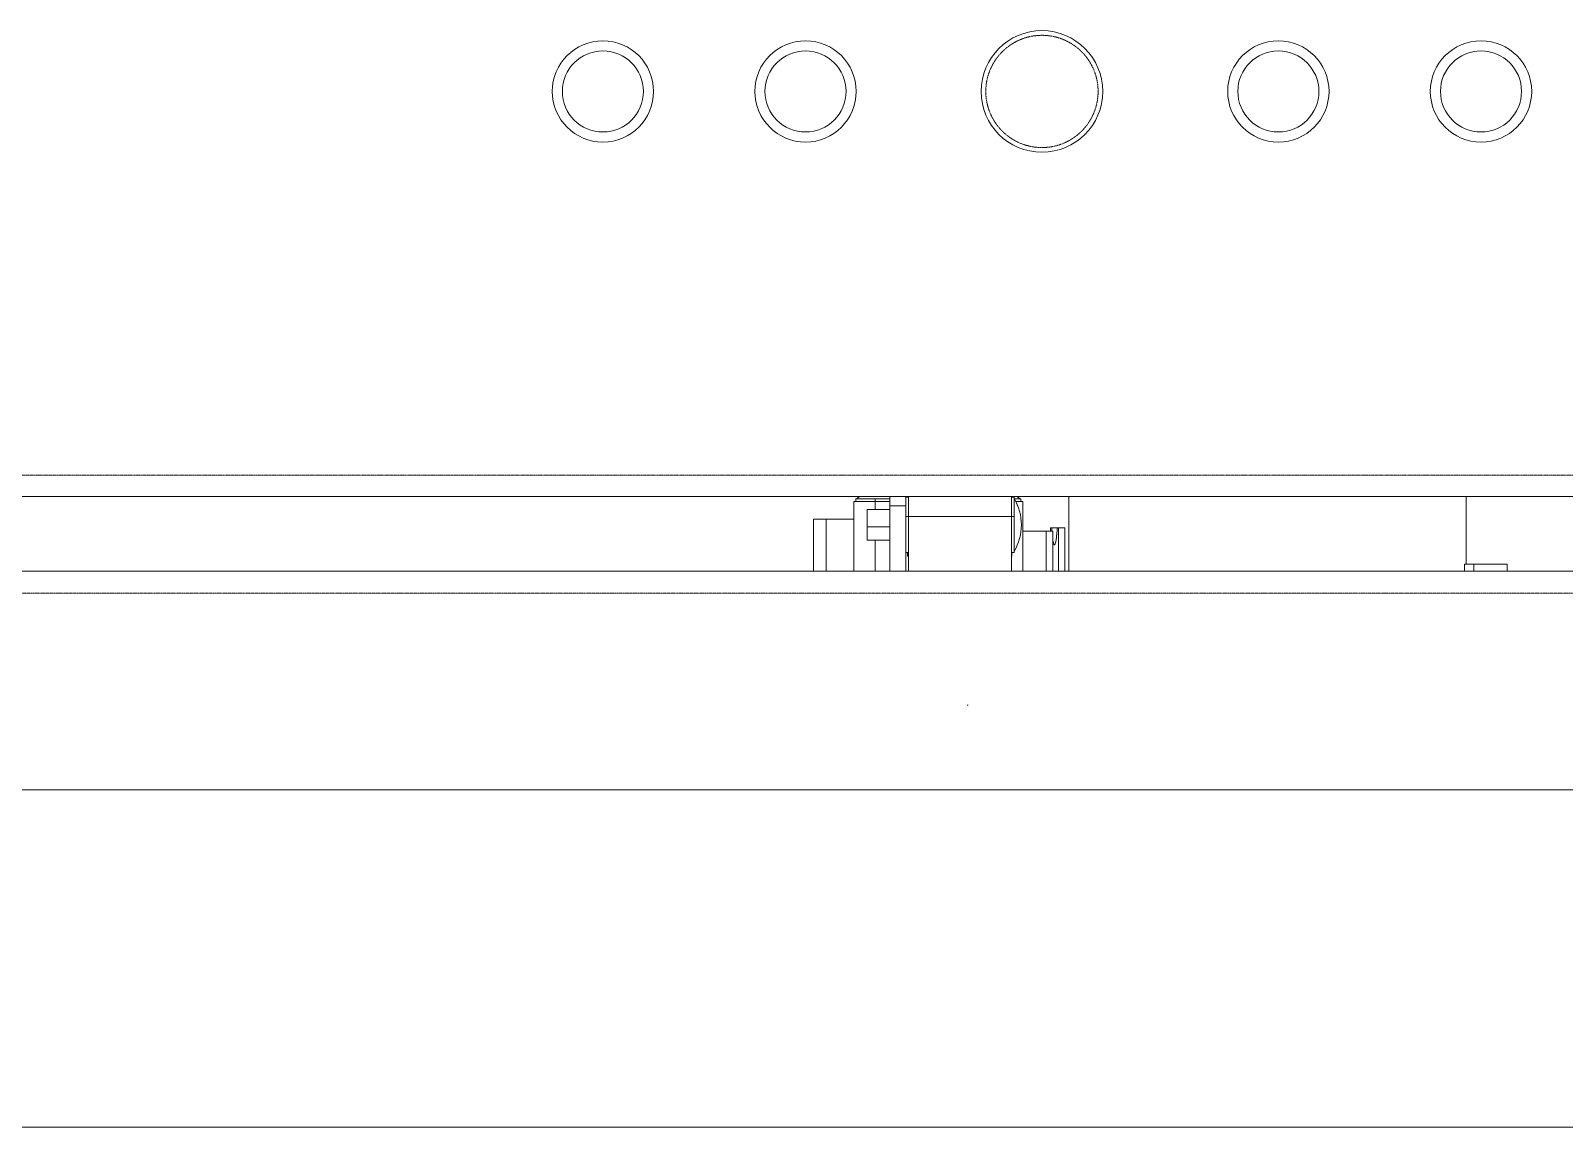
# Model space of a CAD drawing. Header units: millimetres. Extents: x 60499 to 556746, y 248297 to 497145.
# Drawn here: x 433142 to 437909, y 344684 to 348094 of the extents above; entities that cross this region are included whole.
import ezdxf

# ---------------------------------------------------------------- set-up
doc = ezdxf.new("R2010")
doc.units = ezdxf.units.MM
doc.linetypes.add('PHANTOM', pattern=[20, 10, -2, 2, -2, 2, -2])

msp = doc.modelspace()

# ---------------------------------------------------------------- linework, layer by layer
at = {"color": 7, "linetype": 'PHANTOM', "lineweight": 13, "ltscale": 0.03937}
for p, q in [((447346.8, 346711.4), (425224.3, 346711.4)), ((446368.7, 346344.8), (426217.2, 346344.8))]:
    msp.add_line(p, q, dxfattribs=at)
at = {"color": 7, "lineweight": 13, "ltscale": 0.03937}
for p, q in [((447372.9, 346645.1), (425198.2, 346645.1)), ((446368.7, 346413.6), (426217.2, 346413.6)), ((446368.7, 345733.7), (426217.2, 345733.7)), ((446368.7, 344683.9), (426217.2, 344683.9))]:
    msp.add_line(p, q, dxfattribs=at)
at = {"color": 7, "lineweight": 13, "ltscale": 3.77865e-05}
msp.add_line((435702, 346630.2), (435700.8, 346630.2), dxfattribs=at)
at = {"color": 7, "lineweight": 13, "ltscale": 0.000195691}
msp.add_line((435700.8, 346630.2), (435707.4, 346630.2), dxfattribs=at)
at = {"color": 7, "lineweight": 13, "ltscale": 0.001968}
msp.add_line((435766.9, 346630.2), (435700.8, 346630.2), dxfattribs=at)
at = {"color": 7, "lineweight": 13, "ltscale": 0.006447}
for p, q in [((435700.8, 346630.2), (435700.8, 346413.6)), ((435700.8, 346630.2), (435700.8, 346413.6)), ((436226.5, 346413.6), (436226.5, 346630.2)), ((436226.5, 346413.6), (436226.5, 346630.2))]:
    msp.add_line(p, q, dxfattribs=at)
at = {"color": 7, "lineweight": 13, "ltscale": 1.35166e-06}
for p, q in [((435700.8, 346630.2), (435700.8, 346630.2)), ((436226.5, 346630.2), (436226.5, 346630.2)), ((436226.5, 346630.2), (436226.5, 346630.2))]:
    msp.add_line(p, q, dxfattribs=at)
at = {"color": 7, "lineweight": 13, "ltscale": 0.000112008}
msp.add_line((435705.8, 346630.2), (435702, 346630.2), dxfattribs=at)
at = {"color": 7, "lineweight": 13, "ltscale": 0.000181874}
msp.add_line((435711.9, 346630.2), (435705.8, 346630.2), dxfattribs=at)
at = {"color": 7, "lineweight": 13, "ltscale": 0.001772}
for p, q in [((435766.9, 346638.4), (435707.4, 346638.4)), ((435707.4, 346630.2), (435766.9, 346630.2)), ((435862.2, 346643.1), (435862.2, 346583.6)), ((436191.2, 346643.1), (436191.2, 346583.6)), ((436199.5, 346583.6), (436199.5, 346643.1))]:
    msp.add_line(p, q, dxfattribs=at)
at = {"color": 7, "lineweight": 13, "ltscale": 0.000246063}
for p, q in [((435707.4, 346638.4), (435707.4, 346630.2)), ((435707.4, 346630.2), (435707.4, 346638.4)), ((435766.9, 346638.4), (435766.9, 346630.2)), ((435766.9, 346630.2), (435766.9, 346638.4)), ((435870.5, 346643.1), (435862.2, 346643.1)), ((435862.2, 346643.1), (435870.5, 346643.1)), ((436191.2, 346643.1), (436199.5, 346643.1)), ((436199.5, 346643.1), (436191.2, 346643.1)), ((436219.9, 346630.2), (436219.9, 346638.4)), ((436219.9, 346638.4), (436219.9, 346630.2)), ((436219.9, 346638.4), (436219.9, 346630.2)), ((435870.5, 346583.6), (435862.2, 346583.6)), ((435862.2, 346583.6), (435870.5, 346583.6)), ((436191.2, 346583.6), (436199.5, 346583.6)), ((436199.5, 346583.6), (436191.2, 346583.6)), ((435870.5, 346471.1), (435862.2, 346471.1)), ((435862.2, 346471.1), (435870.5, 346471.1)), ((435870.5, 346471.1), (435862.2, 346471.1)), ((436199.5, 346471.1), (436191.2, 346471.1)), ((436191.2, 346471.1), (436199.5, 346471.1)), ((436199.5, 346471.1), (436191.2, 346471.1))]:
    msp.add_line(p, q, dxfattribs=at)
at = {"color": 7, "lineweight": 13, "ltscale": 9.8281e-05}
for p, q in [((435707.4, 346638.4), (435710.7, 346638.4)), ((436199.5, 346643.1), (436199.5, 346639.8))]:
    msp.add_line(p, q, dxfattribs=at)
at = {"color": 7, "lineweight": 13, "ltscale": 3.40319e-05}
msp.add_line((435707.4, 346638.4), (435708.5, 346638.4), dxfattribs=at)
at = {"color": 7, "lineweight": 13, "ltscale": 0.000100804}
for p, q in [((435708.5, 346638.4), (435711.9, 346638.4)), ((435862.2, 346641.9), (435862.2, 346638.5)), ((436199.5, 346641.9), (436199.5, 346638.5))]:
    msp.add_line(p, q, dxfattribs=at)
at = {"color": 7, "lineweight": 13, "ltscale": 0.003038}
msp.add_line((435710.7, 346638.4), (435812.7, 346638.4), dxfattribs=at)
at = {"color": 7, "lineweight": 13, "ltscale": 6.03143e-05}
msp.add_line((435710.7, 346638.4), (435712.7, 346638.4), dxfattribs=at)
at = {"color": 7, "lineweight": 13, "ltscale": 0.000163702}
for p, q in [((435711.9, 346638.4), (435717.4, 346638.4)), ((435862.2, 346638.5), (435862.2, 346633)), ((436199.5, 346638.5), (436199.5, 346633))]:
    msp.add_line(p, q, dxfattribs=at)
at = {"color": 7, "lineweight": 13, "ltscale": 0.000244801}
msp.add_line((435720.1, 346630.2), (435711.9, 346630.2), dxfattribs=at)
at = {"color": 7, "lineweight": 13, "ltscale": 0.000152528}
msp.add_line((435712.7, 346638.4), (435717.9, 346638.4), dxfattribs=at)
at = {"color": 7, "lineweight": 13, "ltscale": 0.000220291}
msp.add_line((435717.4, 346638.4), (435724.8, 346638.4), dxfattribs=at)
at = {"color": 7, "lineweight": 13, "ltscale": 0.000238884}
msp.add_line((435717.9, 346638.4), (435725.9, 346638.4), dxfattribs=at)
at = {"color": 7, "lineweight": 13, "ltscale": 0.000298297}
msp.add_line((435730.2, 346630.2), (435720.1, 346630.2), dxfattribs=at)
at = {"color": 7, "lineweight": 13, "ltscale": 0.000268471}
msp.add_line((435724.8, 346638.4), (435733.8, 346638.4), dxfattribs=at)
at = {"color": 7, "lineweight": 13, "ltscale": 0.000316049}
msp.add_line((435725.9, 346638.4), (435736.5, 346638.4), dxfattribs=at)
at = {"color": 7, "lineweight": 13, "ltscale": 0.000340319}
for p, q in [((435741.6, 346630.2), (435730.2, 346630.2)), ((435870.5, 346608.9), (435870.5, 346620.3)), ((436191.2, 346608.9), (436191.2, 346620.3))]:
    msp.add_line(p, q, dxfattribs=at)
at = {"color": 7, "lineweight": 13, "ltscale": 0.000306287}
msp.add_line((435733.8, 346638.4), (435744.1, 346638.4), dxfattribs=at)
at = {"color": 7, "lineweight": 13, "ltscale": 0.000381049}
msp.add_line((435736.5, 346638.4), (435749.3, 346638.4), dxfattribs=at)
at = {"color": 7, "lineweight": 13, "ltscale": 0.000369275}
for p, q in [((435754, 346630.2), (435741.6, 346630.2)), ((435812.6, 346629.5), (435812.6, 346641.9)), ((435862.2, 346629.5), (435862.2, 346641.9)), ((435870.5, 346596.5), (435870.5, 346608.9)), ((436191.2, 346596.5), (436191.2, 346608.9))]:
    msp.add_line(p, q, dxfattribs=at)
at = {"color": 7, "lineweight": 13, "ltscale": 0.000332329}
for p, q in [((435744.1, 346638.4), (435755.3, 346638.4)), ((435862.2, 346606.3), (435862.2, 346595.2)), ((436199.5, 346606.3), (436199.5, 346595.2))]:
    msp.add_line(p, q, dxfattribs=at)
at = {"color": 7, "lineweight": 13, "ltscale": 0.000431451}
msp.add_line((435749.3, 346638.4), (435763.8, 346638.4), dxfattribs=at)
at = {"color": 7, "lineweight": 13, "ltscale": 0.000384023}
msp.add_line((435766.9, 346630.2), (435754, 346630.2), dxfattribs=at)
at = {"color": 7, "lineweight": 13, "ltscale": 0.000345636}
msp.add_line((435755.3, 346638.4), (435766.9, 346638.4), dxfattribs=at)
at = {"color": 7, "lineweight": 13, "ltscale": 0.000465213}
msp.add_line((435763.8, 346638.4), (435779.4, 346638.4), dxfattribs=at)
at = {"color": 7, "lineweight": 13, "ltscale": 0.001362}
for p, q in [((435812.6, 346638.4), (435766.9, 346638.4)), ((435766.9, 346638.4), (435812.6, 346638.4)), ((435812.6, 346630.2), (435766.9, 346630.2)), ((435766.9, 346630.2), (435812.6, 346630.2)), ((435766.9, 346630.2), (435812.6, 346630.2))]:
    msp.add_line(p, q, dxfattribs=at)
at = {"color": 7, "lineweight": 13, "ltscale": 0.000748041}
for p, q in [((435766.9, 346605), (435766.9, 346630.2)), ((435766.9, 346630.2), (435766.9, 346605))]:
    msp.add_line(p, q, dxfattribs=at)
at = {"color": 7, "lineweight": 13, "ltscale": 0.000481162}
msp.add_line((435779.4, 346638.4), (435795.6, 346638.4), dxfattribs=at)
at = {"color": 7, "lineweight": 13, "ltscale": 0.000478579}
msp.add_line((435795.6, 346638.4), (435811.7, 346638.4), dxfattribs=at)
at = {"color": 7, "lineweight": 13, "ltscale": 2.99469e-05}
msp.add_line((435811.7, 346638.4), (435812.7, 346638.4), dxfattribs=at)
at = {"color": 7, "lineweight": 13, "ltscale": 9.31147e-05}
for p, q in [((435812.6, 346641.9), (435812.6, 346645.1)), ((435862.2, 346641.9), (435862.2, 346645.1))]:
    msp.add_line(p, q, dxfattribs=at)
at = {"color": 7, "lineweight": 13, "ltscale": 0.000847403}
for p, q in [((435812.6, 346645.1), (435812.6, 346616.6)), ((435862.2, 346616.6), (435862.2, 346645.1))]:
    msp.add_line(p, q, dxfattribs=at)
at = {"color": 7, "lineweight": 13, "ltscale": 0.000384053}
for p, q in [((435812.6, 346616.6), (435812.6, 346629.5)), ((435862.2, 346616.6), (435862.2, 346629.5))]:
    msp.add_line(p, q, dxfattribs=at)
at = {"color": 7, "lineweight": 13, "ltscale": 0.006043}
for p, q in [((435812.6, 346413.6), (435812.6, 346616.6)), ((435812.6, 346413.6), (435812.6, 346616.6)), ((435862.2, 346413.6), (435862.2, 346616.6)), ((435862.2, 346616.6), (435862.2, 346413.6))]:
    msp.add_line(p, q, dxfattribs=at)
at = {"color": 7, "lineweight": 13, "ltscale": 0.001476}
for p, q in [((435812.6, 346616.6), (435862.2, 346616.6)), ((435862.2, 346616.6), (435812.6, 346616.6))]:
    msp.add_line(p, q, dxfattribs=at)
at = {"color": 7, "lineweight": 13, "ltscale": 5.7671e-05}
msp.add_line((435862.2, 346645.1), (435862.2, 346643.1), dxfattribs=at)
at = {"color": 7, "lineweight": 13, "ltscale": 3.40019e-05}
for p, q in [((435862.2, 346643.1), (435862.2, 346641.9)), ((436199.5, 346643.1), (436199.5, 346641.9))]:
    msp.add_line(p, q, dxfattribs=at)
at = {"color": 7, "lineweight": 13, "ltscale": 0.000220351}
for p, q in [((435862.2, 346633), (435862.2, 346625.6)), ((436199.5, 346633), (436199.5, 346625.6))]:
    msp.add_line(p, q, dxfattribs=at)
at = {"color": 7, "lineweight": 13, "ltscale": 0.000268411}
for p, q in [((435862.2, 346625.6), (435862.2, 346616.6)), ((436199.5, 346625.6), (436199.5, 346616.6))]:
    msp.add_line(p, q, dxfattribs=at)
at = {"color": 7, "lineweight": 13, "ltscale": 0.000306317}
for p, q in [((435862.2, 346616.6), (435862.2, 346606.3)), ((436199.5, 346616.6), (436199.5, 346606.3))]:
    msp.add_line(p, q, dxfattribs=at)
at = {"color": 7, "lineweight": 13, "ltscale": 9.14614e-05}
msp.add_line((435863.5, 346645.1), (435865.8, 346643), dxfattribs=at)
at = {"color": 7, "lineweight": 13, "ltscale": 8.91442e-05}
msp.add_line((435865.7, 346643.1), (435863.5, 346645.1), dxfattribs=at)
at = {"color": 7, "lineweight": 13, "ltscale": 5.89326e-05}
for p, q in [((435868, 346643.1), (435868, 346645.1)), ((436192.1, 346643.1), (436192.1, 346645.1))]:
    msp.add_line(p, q, dxfattribs=at)
at = {"color": 7, "lineweight": 13, "ltscale": 5.91729e-05}
for p, q in [((435868, 346645.1), (435868, 346643.1)), ((436192.1, 346645.1), (436192.1, 346643.1))]:
    msp.add_line(p, q, dxfattribs=at)
at = {"color": 7, "lineweight": 13, "ltscale": 1.19547e-05}
for p, q in [((435870.5, 346644.7), (435870.5, 346645.1)), ((436191.2, 346644.7), (436191.2, 346645.1))]:
    msp.add_line(p, q, dxfattribs=at)
at = {"color": 7, "lineweight": 13, "ltscale": 0.001831}
for p, q in [((435870.5, 346645.1), (435870.5, 346583.6)), ((436191.2, 346583.6), (436191.2, 346645.1))]:
    msp.add_line(p, q, dxfattribs=at)
at = {"color": 7, "lineweight": 13, "ltscale": 0.000181904}
for p, q in [((435870.5, 346638.5), (435870.5, 346644.7)), ((436191.2, 346638.5), (436191.2, 346644.7))]:
    msp.add_line(p, q, dxfattribs=at)
at = {"color": 7, "lineweight": 13, "ltscale": 0.000244741}
for p, q in [((435870.5, 346630.3), (435870.5, 346638.5)), ((436191.2, 346630.3), (436191.2, 346638.5))]:
    msp.add_line(p, q, dxfattribs=at)
at = {"color": 7, "lineweight": 13, "ltscale": 0.000298327}
for p, q in [((435870.5, 346620.3), (435870.5, 346630.3)), ((436191.2, 346620.3), (436191.2, 346630.3))]:
    msp.add_line(p, q, dxfattribs=at)
at = {"color": 7, "lineweight": 13, "ltscale": 5.89926e-05}
for p, q in [((436191.2, 346645.1), (436191.2, 346643.1)), ((436192.1, 346643.1), (436192.1, 346645.1))]:
    msp.add_line(p, q, dxfattribs=at)
at = {"color": 7, "lineweight": 13, "ltscale": 1.9524e-05}
for p, q in [((436199.5, 346639.1), (436199.5, 346639.8)), ((436199.5, 346639.8), (436199.5, 346639.1))]:
    msp.add_line(p, q, dxfattribs=at)
at = {"color": 7, "lineweight": 13, "ltscale": 0.004902}
msp.add_line((436199.5, 346639.1), (436199.5, 346474.4), dxfattribs=at)
at = {"color": 7, "lineweight": 13, "ltscale": 0.000107172}
msp.add_line((436199.5, 346635.5), (436199.5, 346639.1), dxfattribs=at)
at = {"color": 7, "lineweight": 13, "ltscale": 0.000196862}
for p, q in [((436199.5, 346628.9), (436199.5, 346635.5)), ((436219.9, 346630.2), (436226.5, 346630.2))]:
    msp.add_line(p, q, dxfattribs=at)
at = {"color": 7, "lineweight": 13, "ltscale": 0.000279044}
msp.add_line((436199.5, 346619.5), (436199.5, 346628.9), dxfattribs=at)
at = {"color": 7, "lineweight": 13, "ltscale": 0.000350411}
msp.add_line((436199.5, 346607.8), (436199.5, 346619.5), dxfattribs=at)
at = {"color": 7, "lineweight": 13, "ltscale": 0.000585211}
msp.add_line((436219.9, 346638.4), (436200.2, 346638.4), dxfattribs=at)
msp.add_line((436219.9, 346638.4), (436200.2, 346638.4), dxfattribs=at)
at = {"color": 7, "lineweight": 13, "ltscale": 0.000484797}
msp.add_line((436200.2, 346638.4), (436216.5, 346638.4), dxfattribs=at)
at = {"color": 7, "lineweight": 13, "ltscale": 4.5506e-05}
msp.add_line((436200.2, 346638.4), (436201.8, 346638.4), dxfattribs=at)
at = {"color": 7, "lineweight": 13, "ltscale": 0.00023516}
msp.add_line((436201.8, 346638.4), (436209.7, 346638.4), dxfattribs=at)
at = {"color": 7, "lineweight": 13, "ltscale": 0.00065787}
msp.add_line((436226.5, 346630.2), (436204.4, 346630.2), dxfattribs=at)
at = {"color": 7, "lineweight": 13, "ltscale": 7.7946e-05}
msp.add_line((436207.1, 346630.2), (436204.5, 346630.2), dxfattribs=at)
at = {"color": 7, "lineweight": 13, "ltscale": 0.00045518}
msp.add_line((436204.6, 346630.2), (436219.9, 346630.2), dxfattribs=at)
at = {"color": 7, "lineweight": 13, "ltscale": 0.000244831}
msp.add_line((436215.3, 346630.2), (436207.1, 346630.2), dxfattribs=at)
at = {"color": 7, "lineweight": 13, "ltscale": 0.000148443}
msp.add_line((436209.7, 346638.4), (436214.7, 346638.4), dxfattribs=at)
at = {"color": 7, "lineweight": 13, "ltscale": 5.60791e-05}
msp.add_line((436214.7, 346638.4), (436216.5, 346638.4), dxfattribs=at)
at = {"color": 7, "lineweight": 13, "ltscale": 0.000181934}
msp.add_line((436221.4, 346630.2), (436215.3, 346630.2), dxfattribs=at)
at = {"color": 7, "lineweight": 13, "ltscale": 9.97228e-05}
msp.add_line((436216.6, 346638.4), (436219.9, 346638.4), dxfattribs=at)
at = {"color": 7, "lineweight": 13, "ltscale": 0.000112038}
msp.add_line((436225.2, 346630.2), (436221.4, 346630.2), dxfattribs=at)
at = {"color": 7, "lineweight": 13, "ltscale": 3.78466e-05}
msp.add_line((436226.5, 346630.2), (436225.2, 346630.2), dxfattribs=at)
at = {"color": 7, "lineweight": 13, "ltscale": 0.002756}
msp.add_line((436226.5, 346630.2), (436226.5, 346537.6), dxfattribs=at)
at = {"color": 7, "lineweight": 13, "ltscale": 0.006889}
msp.add_line((436369.3, 346413.6), (436369.3, 346645.1), dxfattribs=at)
at = {"color": 7, "lineweight": 13, "ltscale": 0.00626}
for p, q in [((437604.2, 346434.8), (437604.2, 346645.1)), ((437604.2, 346645.1), (437604.2, 346434.8))]:
    msp.add_line(p, q, dxfattribs=at)
at = {"color": 7, "lineweight": 13, "ltscale": 0.001181}
msp.add_line((435614.8, 346574.5), (435575.2, 346574.5), dxfattribs=at)
at = {"color": 7, "lineweight": 13, "ltscale": 0.00479}
for p, q in [((435575.2, 346574.5), (435575.2, 346413.6)), ((435575.2, 346574.5), (435575.2, 346413.6)), ((435614.8, 346413.6), (435614.8, 346574.5)), ((435614.8, 346574.5), (435614.8, 346413.6))]:
    msp.add_line(p, q, dxfattribs=at)
at = {"color": 7, "lineweight": 13, "ltscale": 9.00509e-05}
msp.add_line((435575.2, 346574.5), (435578.2, 346574.5), dxfattribs=at)
at = {"color": 7, "lineweight": 13, "ltscale": 0.00078739}
msp.add_line((435575.2, 346574.5), (435601.6, 346574.5), dxfattribs=at)
at = {"color": 7, "lineweight": 13, "ltscale": 0.000255945}
msp.add_line((435578.2, 346574.5), (435586.8, 346574.5), dxfattribs=at)
at = {"color": 7, "lineweight": 13, "ltscale": 0.000383122}
msp.add_line((435586.8, 346574.5), (435599.6, 346574.5), dxfattribs=at)
at = {"color": 7, "lineweight": 13, "ltscale": 0.000451906}
msp.add_line((435599.6, 346574.5), (435614.8, 346574.5), dxfattribs=at)
at = {"color": 7, "lineweight": 13, "ltscale": 0.000393695}
msp.add_line((435614.8, 346574.5), (435601.6, 346574.5), dxfattribs=at)
at = {"color": 7, "lineweight": 13, "ltscale": 0.002559}
for p, q in [((435614.8, 346574.5), (435700.8, 346574.5)), ((435700.8, 346574.5), (435614.8, 346574.5)), ((435614.8, 346574.5), (435700.8, 346574.5))]:
    msp.add_line(p, q, dxfattribs=at)
at = {"color": 7, "lineweight": 13, "ltscale": 1.15342e-05}
msp.add_line((435742.2, 346604.7), (435742.2, 346605), dxfattribs=at)
at = {"color": 7, "lineweight": 13, "ltscale": 0.001606}
msp.add_line((435742.2, 346605), (435742.2, 346551.1), dxfattribs=at)
at = {"color": 7, "lineweight": 13, "ltscale": 0.002097}
for p, q in [((435812.6, 346605), (435742.2, 346605)), ((435742.2, 346551.1), (435812.6, 346551.1)), ((435742.2, 346551.1), (435812.6, 346551.1)), ((435812.6, 346509.2), (435742.2, 346509.2))]:
    msp.add_line(p, q, dxfattribs=at)
at = {"color": 7, "lineweight": 13, "ltscale": 0.000176317}
msp.add_line((435742.2, 346598.7), (435742.2, 346604.7), dxfattribs=at)
at = {"color": 7, "lineweight": 13, "ltscale": 0.000365009}
msp.add_line((435742.2, 346586.5), (435742.2, 346598.7), dxfattribs=at)
at = {"color": 7, "lineweight": 13, "ltscale": 0.000498133}
msp.add_line((435742.2, 346569.7), (435742.2, 346586.5), dxfattribs=at)
at = {"color": 7, "lineweight": 13, "ltscale": 0.000555444}
msp.add_line((435742.2, 346551.1), (435742.2, 346569.7), dxfattribs=at)
at = {"color": 7, "lineweight": 13, "ltscale": 0.000345666}
for p, q in [((435862.2, 346595.2), (435862.2, 346583.6)), ((436199.5, 346595.2), (436199.5, 346583.6))]:
    msp.add_line(p, q, dxfattribs=at)
at = {"color": 7, "lineweight": 13, "ltscale": 0.003346}
for p, q in [((435862.2, 346583.6), (435862.2, 346471.1)), ((435862.2, 346583.6), (435862.2, 346471.1)), ((436191.2, 346583.6), (436191.2, 346471.1)), ((436199.5, 346471.1), (436199.5, 346583.6)), ((436199.5, 346583.6), (436199.5, 346471.1))]:
    msp.add_line(p, q, dxfattribs=at)
at = {"color": 7, "lineweight": 13, "ltscale": 0.000383993}
for p, q in [((435870.5, 346583.6), (435870.5, 346596.5)), ((436191.2, 346583.6), (436191.2, 346596.5))]:
    msp.add_line(p, q, dxfattribs=at)
at = {"color": 7, "lineweight": 13, "ltscale": 0.005059}
for p, q in [((435870.5, 346413.6), (435870.5, 346583.6)), ((435870.5, 346413.6), (435870.5, 346583.6)), ((436191.2, 346413.6), (436191.2, 346583.6)), ((436191.2, 346583.6), (436191.2, 346413.6))]:
    msp.add_line(p, q, dxfattribs=at)
at = {"color": 7, "lineweight": 13, "ltscale": 0.009547}
for p, q in [((435870.5, 346583.6), (436191.2, 346583.6)), ((436191.2, 346583.6), (435870.5, 346583.6))]:
    msp.add_line(p, q, dxfattribs=at)
at = {"color": 7, "lineweight": 13, "ltscale": 0.000408323}
msp.add_line((436199.5, 346594), (436199.5, 346607.8), dxfattribs=at)
at = {"color": 7, "lineweight": 13, "ltscale": 0.000450615}
msp.add_line((436199.5, 346578.9), (436199.5, 346594), dxfattribs=at)
at = {"color": 7, "lineweight": 13, "ltscale": 0.000475546}
msp.add_line((436199.5, 346562.9), (436199.5, 346578.9), dxfattribs=at)
at = {"color": 7, "lineweight": 13, "ltscale": 0.001248}
msp.add_line((435742.2, 346551.1), (435742.2, 346509.2), dxfattribs=at)
at = {"color": 7, "lineweight": 13, "ltscale": 0.00052805}
msp.add_line((435742.2, 346533.3), (435742.2, 346551.1), dxfattribs=at)
at = {"color": 7, "lineweight": 13, "ltscale": 0.000420458}
msp.add_line((435742.2, 346519.2), (435742.2, 346533.3), dxfattribs=at)
at = {"color": 7, "lineweight": 13, "ltscale": 0.000248766}
msp.add_line((435742.2, 346510.9), (435742.2, 346519.2), dxfattribs=at)
at = {"color": 7, "lineweight": 13, "ltscale": 0.000482154}
msp.add_line((436199.5, 346546.7), (436199.5, 346562.9), dxfattribs=at)
at = {"color": 7, "lineweight": 13, "ltscale": 0.000470319}
msp.add_line((436199.5, 346530.9), (436199.5, 346546.7), dxfattribs=at)
at = {"color": 7, "lineweight": 13, "ltscale": 0.000440342}
msp.add_line((436199.5, 346516.1), (436199.5, 346530.9), dxfattribs=at)
at = {"color": 7, "lineweight": 13, "ltscale": 0.002165}
for p, q in [((436299.2, 346537.6), (436226.5, 346537.6)), ((436226.5, 346537.6), (436299.2, 346537.6)), ((436226.5, 346537.6), (436299.2, 346537.6))]:
    msp.add_line(p, q, dxfattribs=at)
at = {"color": 7, "lineweight": 13, "ltscale": 0.003691}
for p, q in [((436226.5, 346413.6), (436226.5, 346537.6)), ((436299.2, 346537.6), (436299.2, 346413.6)), ((436299.2, 346537.6), (436299.2, 346413.6)), ((436319.1, 346413.6), (436319.1, 346537.6))]:
    msp.add_line(p, q, dxfattribs=at)
at = {"color": 7, "lineweight": 13, "ltscale": 0.000590137}
msp.add_line((436319, 346537.6), (436299.2, 346537.6), dxfattribs=at)
at = {"color": 7, "lineweight": 13, "ltscale": 0.000250268}
msp.add_line((436299.2, 346537.6), (436307.6, 346537.6), dxfattribs=at)
at = {"color": 7, "lineweight": 13, "ltscale": 0.00018647}
msp.add_line((436307.6, 346537.6), (436313.9, 346537.6), dxfattribs=at)
at = {"color": 7, "lineweight": 13, "ltscale": 0.000106361}
for p, q in [((436316, 346548.2), (436312.4, 346548.2)), ((436312.4, 346548.2), (436316, 346548.2)), ((436332.1, 346548.2), (436335.7, 346548.2)), ((436352.7, 346548.2), (436356.3, 346548.2))]:
    msp.add_line(p, q, dxfattribs=at)
at = {"color": 7, "lineweight": 13, "ltscale": 0.000314968}
msp.add_line((436312.4, 346548.2), (436312.4, 346537.6), dxfattribs=at)
msp.add_line((436312.4, 346548.2), (436312.4, 346537.6), dxfattribs=at)
at = {"color": 7, "lineweight": 13, "ltscale": 0.000587313}
for p, q in [((436332.1, 346548.2), (436312.4, 346548.2)), ((436316, 346548.2), (436335.7, 346548.2)), ((436352.7, 346548.2), (436333, 346548.2))]:
    msp.add_line(p, q, dxfattribs=at)
at = {"color": 7, "lineweight": 13, "ltscale": 0.000115012}
msp.add_line((436313.9, 346537.6), (436317.8, 346537.6), dxfattribs=at)
at = {"color": 7, "lineweight": 13, "ltscale": 0.000315448}
msp.add_line((436316.5, 346537.6), (436316, 346548.2), dxfattribs=at)
msp.add_line((436316.5, 346537.6), (436316, 346548.2), dxfattribs=at)
at = {"color": 7, "lineweight": 13, "ltscale": 0.000507084}
msp.add_line((436316, 346548.2), (436333, 346548.2), dxfattribs=at)
at = {"color": 7, "lineweight": 13, "ltscale": 3.88979e-05}
msp.add_line((436317.8, 346537.6), (436319.1, 346537.6), dxfattribs=at)
at = {"color": 7, "lineweight": 13, "ltscale": 0.000106331}
for p, q in [((436333, 346548.2), (436336.6, 346548.2)), ((436336.6, 346548.2), (436333, 346548.2))]:
    msp.add_line(p, q, dxfattribs=at)
at = {"color": 7, "lineweight": 13, "ltscale": 0.000587343}
msp.add_line((436336.6, 346548.2), (436356.3, 346548.2), dxfattribs=at)
msp.add_line((436336.6, 346548.2), (436356.3, 346548.2), dxfattribs=at)
at = {"color": 7, "lineweight": 13, "ltscale": 0.004006}
for p, q in [((436336.6, 346413.6), (436336.6, 346548.2)), ((436336.6, 346413.6), (436336.6, 346548.2)), ((436356.3, 346548.2), (436356.3, 346413.6)), ((436356.3, 346548.2), (436356.3, 346413.6))]:
    msp.add_line(p, q, dxfattribs=at)
at = {"color": 7, "lineweight": 13, "ltscale": 5.06424e-05}
msp.add_line((435742.2, 346509.2), (435742.2, 346510.9), dxfattribs=at)
at = {"color": 7, "lineweight": 13, "ltscale": 0.002844}
for p, q in [((435766.9, 346413.6), (435766.9, 346509.2)), ((435766.9, 346509.2), (435766.9, 346413.6))]:
    msp.add_line(p, q, dxfattribs=at)
at = {"color": 7, "lineweight": 13, "ltscale": 4.00693e-05}
msp.add_line((435862.2, 346469.8), (435862.2, 346471.1), dxfattribs=at)
at = {"color": 7, "lineweight": 13, "ltscale": 0.001672}
msp.add_line((435862.2, 346469.8), (435862.2, 346413.6), dxfattribs=at)
at = {"color": 7, "lineweight": 13, "ltscale": 0.000322838}
msp.add_line((435868, 346471.1), (435868, 346460.3), dxfattribs=at)
msp.add_line((435868, 346471.1), (435868, 346460.3), dxfattribs=at)
at = {"color": 7, "lineweight": 13, "ltscale": 0.001713}
msp.add_line((436191.2, 346413.6), (436191.2, 346471.1), dxfattribs=at)
at = {"color": 7, "lineweight": 13, "ltscale": 0.000323018}
msp.add_line((436192.1, 346460.3), (436192.1, 346471.1), dxfattribs=at)
msp.add_line((436192.1, 346460.3), (436192.1, 346471.1), dxfattribs=at)
msp.add_line((436192.1, 346460.3), (436192.1, 346471.1), dxfattribs=at)
at = {"color": 7, "lineweight": 13, "ltscale": 0.000393485}
msp.add_line((436199.5, 346502.9), (436199.5, 346516.1), dxfattribs=at)
at = {"color": 7, "lineweight": 13, "ltscale": 0.000331488}
msp.add_line((436199.5, 346491.8), (436199.5, 346502.9), dxfattribs=at)
at = {"color": 7, "lineweight": 13, "ltscale": 0.000256756}
msp.add_line((436199.5, 346483.2), (436199.5, 346491.8), dxfattribs=at)
at = {"color": 7, "lineweight": 13, "ltscale": 0.000172172}
msp.add_line((436199.5, 346477.4), (436199.5, 346483.2), dxfattribs=at)
at = {"color": 7, "lineweight": 13, "ltscale": 8.09797e-05}
msp.add_line((436199.5, 346474.6), (436199.5, 346477.4), dxfattribs=at)
at = {"color": 7, "lineweight": 13, "ltscale": 6.12755e-06}
msp.add_line((436199.5, 346474.4), (436199.5, 346474.6), dxfattribs=at)
at = {"color": 7, "lineweight": 13, "ltscale": 9.84612e-05}
msp.add_line((436199.5, 346474.4), (436199.5, 346471.1), dxfattribs=at)
at = {"color": 7, "lineweight": 13, "ltscale": 6.61899e-05}
msp.add_line((436319.4, 346509.7), (436319.1, 346511.9), dxfattribs=at)
at = {"color": 7, "lineweight": 13, "ltscale": 7.38009e-05}
msp.add_line((435868, 346460.3), (435870.5, 346460.3), dxfattribs=at)
msp.add_line((435868, 346460.3), (435870.5, 346460.3), dxfattribs=at)
at = {"color": 7, "lineweight": 13, "ltscale": 2.46003e-05}
msp.add_line((436191.2, 346460.3), (436192.1, 346460.3), dxfattribs=at)
msp.add_line((436191.2, 346460.3), (436192.1, 346460.3), dxfattribs=at)
at = {"color": 7, "lineweight": 13, "ltscale": 3.3311e-05}
msp.add_line((437599.3, 346434.8), (437600.4, 346434.8), dxfattribs=at)
at = {"color": 7, "lineweight": 13, "ltscale": 0.003082}
for p, q in [((437599.3, 346434.8), (437702.8, 346434.8)), ((437731.5, 346434.8), (437628, 346434.8))]:
    msp.add_line(p, q, dxfattribs=at)
at = {"color": 7, "lineweight": 13, "ltscale": 0.000629755}
for p, q in [((437599.3, 346413.6), (437599.3, 346434.8)), ((437628, 346413.6), (437628, 346434.8)), ((437731.5, 346413.6), (437731.5, 346434.8))]:
    msp.add_line(p, q, dxfattribs=at)
at = {"color": 7, "lineweight": 13, "ltscale": 0.000107532}
msp.add_line((437600.4, 346434.8), (437604, 346434.8), dxfattribs=at)
at = {"color": 7, "lineweight": 13, "ltscale": 0.000177759}
msp.add_line((437604, 346434.8), (437610, 346434.8), dxfattribs=at)
at = {"color": 7, "lineweight": 13, "ltscale": 0.000241167}
msp.add_line((437610, 346434.8), (437618.1, 346434.8), dxfattribs=at)
at = {"color": 7, "lineweight": 13, "ltscale": 0.000295294}
msp.add_line((437618.1, 346434.8), (437628, 346434.8), dxfattribs=at)
at = {"color": 7, "lineweight": 13, "ltscale": 0.002003}
for p, q in [((437622.4, 346434.8), (437689.7, 346434.8)), ((437708.4, 346434.8), (437641.1, 346434.8))]:
    msp.add_line(p, q, dxfattribs=at)
at = {"color": 7, "lineweight": 13, "ltscale": 0.000338096}
msp.add_line((437628, 346434.8), (437639.3, 346434.8), dxfattribs=at)
at = {"color": 7, "lineweight": 13, "ltscale": 0.000367893}
msp.add_line((437639.3, 346434.8), (437651.7, 346434.8), dxfattribs=at)
at = {"color": 7, "lineweight": 13, "ltscale": 0.000383542}
msp.add_line((437651.7, 346434.8), (437664.6, 346434.8), dxfattribs=at)
at = {"color": 7, "lineweight": 13, "ltscale": 0.000384473}
msp.add_line((437664.6, 346434.8), (437677.5, 346434.8), dxfattribs=at)
at = {"color": 7, "lineweight": 13, "ltscale": 0.000370626}
msp.add_line((437677.5, 346434.8), (437689.9, 346434.8), dxfattribs=at)
at = {"color": 7, "lineweight": 13, "ltscale": 0.000342512}
msp.add_line((437689.9, 346434.8), (437701.5, 346434.8), dxfattribs=at)
at = {"color": 7, "lineweight": 13, "ltscale": 0.000301241}
msp.add_line((437701.5, 346434.8), (437711.6, 346434.8), dxfattribs=at)
at = {"color": 7, "lineweight": 13, "ltscale": 0.000248406}
msp.add_line((437711.6, 346434.8), (437719.9, 346434.8), dxfattribs=at)
at = {"color": 7, "lineweight": 13, "ltscale": 0.000186019}
msp.add_line((437719.9, 346434.8), (437726.2, 346434.8), dxfattribs=at)
at = {"color": 7, "lineweight": 13, "ltscale": 0.000116513}
msp.add_line((437726.2, 346434.8), (437730.1, 346434.8), dxfattribs=at)
at = {"color": 7, "lineweight": 13, "ltscale": 4.24723e-05}
msp.add_line((437730.1, 346434.8), (437731.5, 346434.8), dxfattribs=at)
at = {"color": 7, "lineweight": 13, "ltscale": 9.20934e-05}
msp.add_line((436056.2, 345996.8), (436053.1, 345996.8), dxfattribs=at)
at = {"color": 7, "lineweight": 13, "ltscale": 0.03937}
for points in [[(436324.5, 346495.3), (436324.2, 346495.3), (436323.6, 346495.7), (436323, 346496.4), (436321.8, 346498.9)], [(436327.1, 346498.9), (436326, 346496.4), (436325.4, 346495.7), (436324.8, 346495.3), (436324.5, 346495.3)]]:
    msp.add_lwpolyline(points, dxfattribs=at)
for centre, radius in [((436285.6, 347904.8), 189), ((434920.9, 347904.8), 157.5), ((435550.7, 347904.8), 157.5), ((437020.4, 347904.8), 157.5), ((437650.3, 347904.8), 157.5), ((434920.9, 347904.8), 126), ((435550.7, 347904.8), 126), ((437020.4, 347904.8), 126), ((437650.3, 347904.8), 126)]:
    msp.add_circle(centre, radius, dxfattribs=at)
at = {"color": 7, "linetype": 'PHANTOM', "lineweight": 13, "ltscale": 0.03937}
msp.add_circle((436285.6, 347904.8), 174.5, dxfattribs=at)
at = {"color": 7, "lineweight": 13, "ltscale": 0.03937}
for centre, radius, start, end in [((435793.7, 346551.1), 120.5, 128.7668, 133.5473), ((436056.3, 346557.1), 165.3, 360, 30), ((436058.6, 346557.1), 163, 0.0142, 30.2189), ((436058.6, 346557.1), 163, 0.0142, 30.2189), ((436133.8, 346551.5), 120, 46.4293, 51.225), ((436056.3, 346557.1), 165.3, 330, 0), ((436085.9, 346547.1), 246.5, 351.2644, 355.2142), ((435819.6, 346571.1), 513.9, 355.0273, 357.4462), ((436385, 346518.7), 66.2, 187.8485, 197.3632), ((436263.9, 346518.7), 66.2, 342.6368, 352.1515)]:
    msp.add_arc(centre, radius, start, end, dxfattribs=at)
msp.add_ellipse((436324.5, 346584.5), major_axis=(0, 89.3), ratio=0.104471, start_param=2.522171, end_param=4.292776, dxfattribs=at)

doc.saveas('drawing.dxf')
